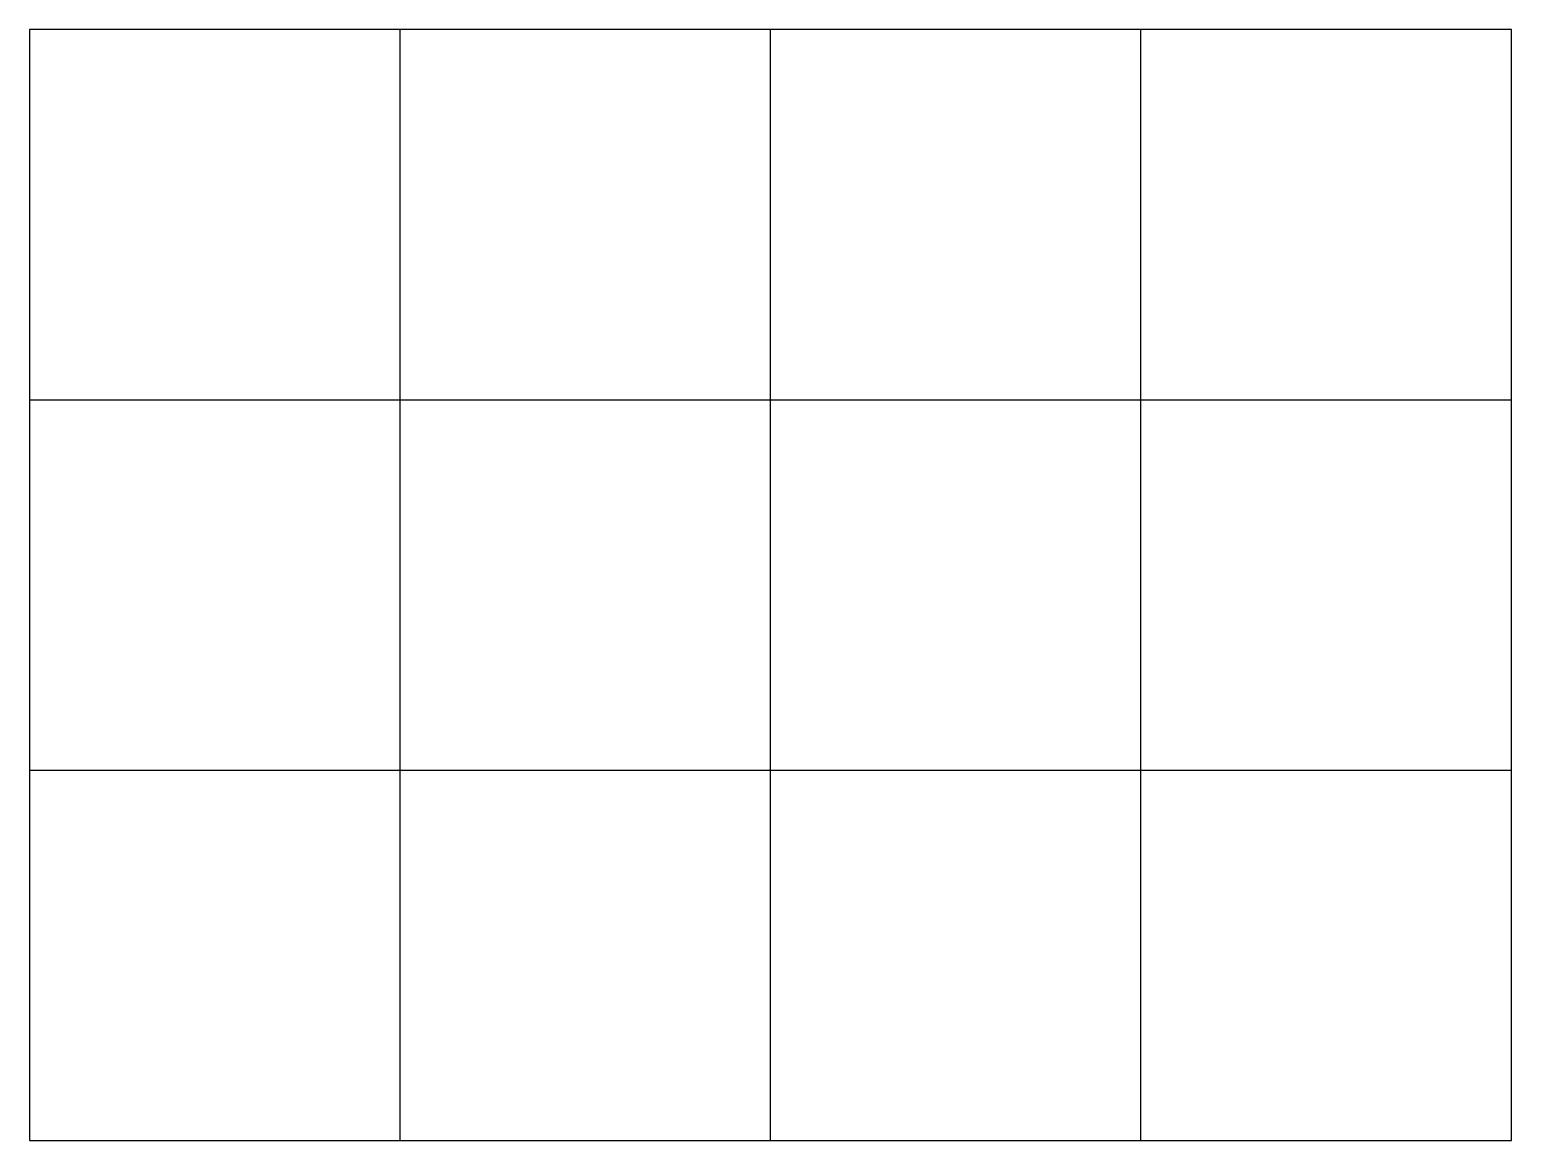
# Model space of a CAD drawing. Header units: metres. Extents: x 0 to 20000, y 0 to 15000.
import ezdxf

# ---------------------------------------------------------------- set-up
doc = ezdxf.new("R2010")
doc.units = ezdxf.units.M

msp = doc.modelspace()

# ---------------------------------------------------------------- linework, layer by layer
at = {"layer": 'WALL'}
for p, q in [((20000, 15000), (0, 15000)), ((0, 15000), (0, 0)), ((5000, 0), (5000, 15000)), ((10000, 0), (10000, 15000)), ((15000, 0), (15000, 15000)), ((20000, 0), (20000, 15000)), ((0, 10000), (20000, 10000)), ((0, 5000), (20000, 5000)), ((0, 0), (20000, 0))]:
    msp.add_line(p, q, dxfattribs=at)

doc.saveas('drawing.dxf')
